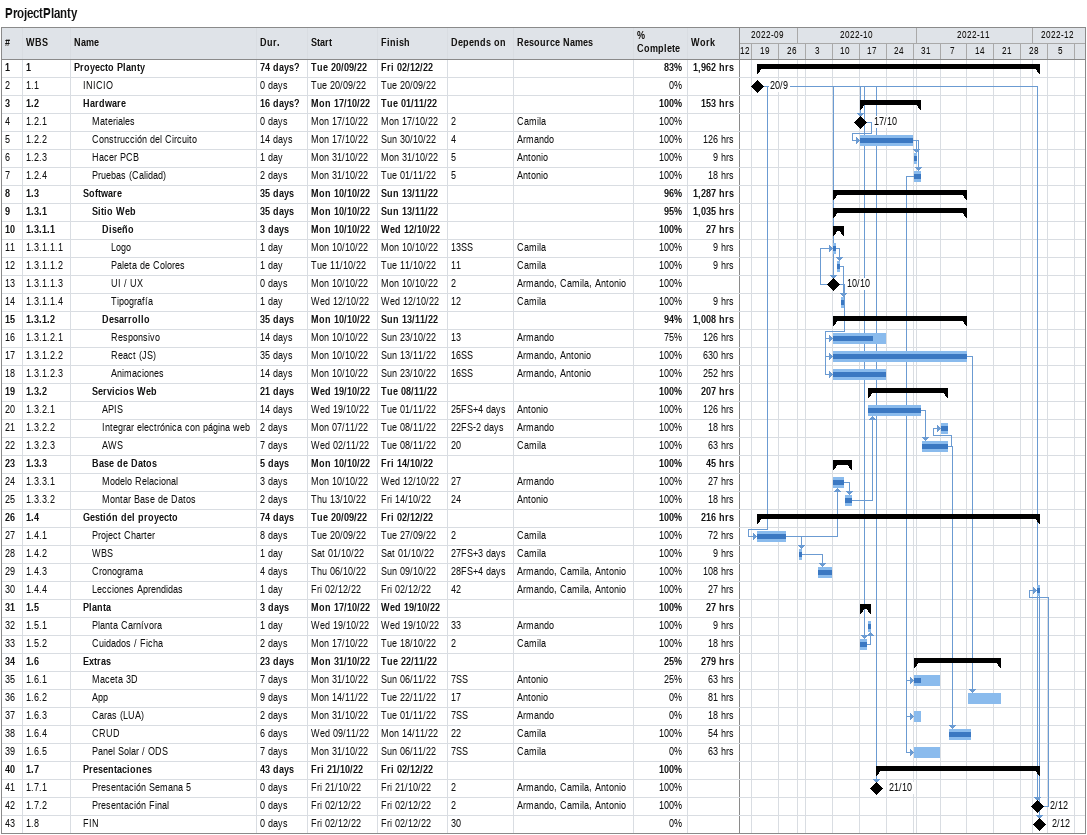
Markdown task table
ProjectPlanty

| ID | WBS | Task | Duration | Start | Finish | Predecessors | Resources | % complete | Work (h) |
|---|---|---|---|---|---|---|---|---|---|
| 1 | 1 | **Proyecto Planty** | 74d? | 2022-09-20 | 2022-12-02 |  |  | 83 | 1962 |
| 2 | 1.1 | INICIO | 0d | 2022-09-20 | 2022-09-20 |  |  | 0 |  |
| 3 | 1.2 | **Hardware** | 16d? | 2022-10-17 | 2022-11-01 |  |  | 100 | 153 |
| 4 | 1.2.1 | Materiales | 0d | 2022-10-17 | 2022-10-17 | 2 | Camila | 100 |  |
| 5 | 1.2.2 | Construcción del Circuito | 14d | 2022-10-17 | 2022-10-30 | 4 | Armando | 100 | 126 |
| 6 | 1.2.3 | Hacer PCB | 1d | 2022-10-31 | 2022-10-31 | 5 | Antonio | 100 | 9 |
| 7 | 1.2.4 | Pruebas (Calidad) | 2d | 2022-10-31 | 2022-11-01 | 5 | Antonio | 100 | 18 |
| 8 | 1.3 | **Software** | 35d | 2022-10-10 | 2022-11-13 |  |  | 96 | 1287 |
| 9 | 1.3.1 | **Sitio Web** | 35d | 2022-10-10 | 2022-11-13 |  |  | 95 | 1035 |
| 10 | 1.3.1.1 | **Diseño** | 3d | 2022-10-10 | 2022-10-12 |  |  | 100 | 27 |
| 11 | 1.3.1.1.1 | Logo | 1d | 2022-10-10 | 2022-10-10 | 13SS | Camila | 100 | 9 |
| 12 | 1.3.1.1.2 | Paleta de Colores | 1d | 2022-10-11 | 2022-10-11 | 11 | Camila | 100 | 9 |
| 13 | 1.3.1.1.3 | UI / UX | 0d | 2022-10-10 | 2022-10-10 | 2 | Armando, Camila, Antonio | 100 |  |
| 14 | 1.3.1.1.4 | Tipografía | 1d | 2022-10-12 | 2022-10-12 | 12 | Camila | 100 | 9 |
| 15 | 1.3.1.2 | **Desarrollo** | 35d | 2022-10-10 | 2022-11-13 |  |  | 94 | 1008 |
| 16 | 1.3.1.2.1 | Responsivo | 14d | 2022-10-10 | 2022-10-23 | 13 | Armando | 75 | 126 |
| 17 | 1.3.1.2.2 | React (JS) | 35d | 2022-10-10 | 2022-11-13 | 16SS | Armando, Antonio | 100 | 630 |
| 18 | 1.3.1.2.3 | Animaciones | 14d | 2022-10-10 | 2022-10-23 | 16SS | Armando, Antonio | 100 | 252 |
| 19 | 1.3.2 | **Servicios Web** | 21d | 2022-10-19 | 2022-11-08 |  |  | 100 | 207 |
| 20 | 1.3.2.1 | APIS | 14d | 2022-10-19 | 2022-11-01 | 25FS+4d | Antonio | 100 | 126 |
| 21 | 1.3.2.2 | Integrar electrónica con página web | 2d | 2022-11-07 | 2022-11-08 | 22FS-2d | Armando | 100 | 18 |
| 22 | 1.3.2.3 | AWS | 7d | 2022-11-02 | 2022-11-08 | 20 | Camila | 100 | 63 |
| 23 | 1.3.3 | **Base de Datos** | 5d | 2022-10-10 | 2022-10-14 |  |  | 100 | 45 |
| 24 | 1.3.3.1 | Modelo Relacional | 3d | 2022-10-10 | 2022-10-12 | 27 | Armando | 100 | 27 |
| 25 | 1.3.3.2 | Montar Base de Datos | 2d | 2022-10-13 | 2022-10-14 | 24 | Antonio | 100 | 18 |
| 26 | 1.4 | **Gestión del proyecto** | 74d | 2022-09-20 | 2022-12-02 |  |  | 100 | 216 |
| 27 | 1.4.1 | Project Charter | 8d | 2022-09-20 | 2022-09-27 | 2 | Camila | 100 | 72 |
| 28 | 1.4.2 | WBS | 1d | 2022-10-01 | 2022-10-01 | 27FS+3d | Camila | 100 | 9 |
| 29 | 1.4.3 | Cronograma | 4d | 2022-10-06 | 2022-10-09 | 28FS+4d | Armando, Camila, Antonio | 100 | 108 |
| 30 | 1.4.4 | Lecciones Aprendidas | 1d | 2022-12-02 | 2022-12-02 | 42 | Armando, Camila, Antonio | 100 | 27 |
| 31 | 1.5 | **Planta** | 3d | 2022-10-17 | 2022-10-19 |  |  | 100 | 27 |
| 32 | 1.5.1 | Planta Carnívora | 1d | 2022-10-19 | 2022-10-19 | 33 | Armando | 100 | 9 |
| 33 | 1.5.2 | Cuidados / Ficha | 2d | 2022-10-17 | 2022-10-18 | 2 | Camila | 100 | 18 |
| 34 | 1.6 | **Extras** | 23d | 2022-10-31 | 2022-11-22 |  |  | 25 | 279 |
| 35 | 1.6.1 | Maceta 3D | 7d | 2022-10-31 | 2022-11-06 | 7SS | Antonio | 25 | 63 |
| 36 | 1.6.2 | App | 9d | 2022-11-14 | 2022-11-22 | 17 | Antonio | 0 | 81 |
| 37 | 1.6.3 | Caras (LUA) | 2d | 2022-10-31 | 2022-11-01 | 7SS | Armando | 0 | 18 |
| 38 | 1.6.4 | CRUD | 6d | 2022-11-09 | 2022-11-14 | 22 | Camila | 100 | 54 |
| 39 | 1.6.5 | Panel Solar / ODS | 7d | 2022-10-31 | 2022-11-06 | 7SS | Camila | 0 | 63 |
| 40 | 1.7 | **Presentaciones** | 43d | 2022-10-21 | 2022-12-02 |  |  | 100 |  |
| 41 | 1.7.1 | Presentación Semana 5 | 0d | 2022-10-21 | 2022-10-21 | 2 | Armando, Camila, Antonio | 100 |  |
| 42 | 1.7.2 | Presentación Final | 0d | 2022-12-02 | 2022-12-02 | 2 | Armando, Camila, Antonio | 100 |  |
| 43 | 1.8 | FIN | 0d | 2022-12-02 | 2022-12-02 | 30 |  | 0 |  |
